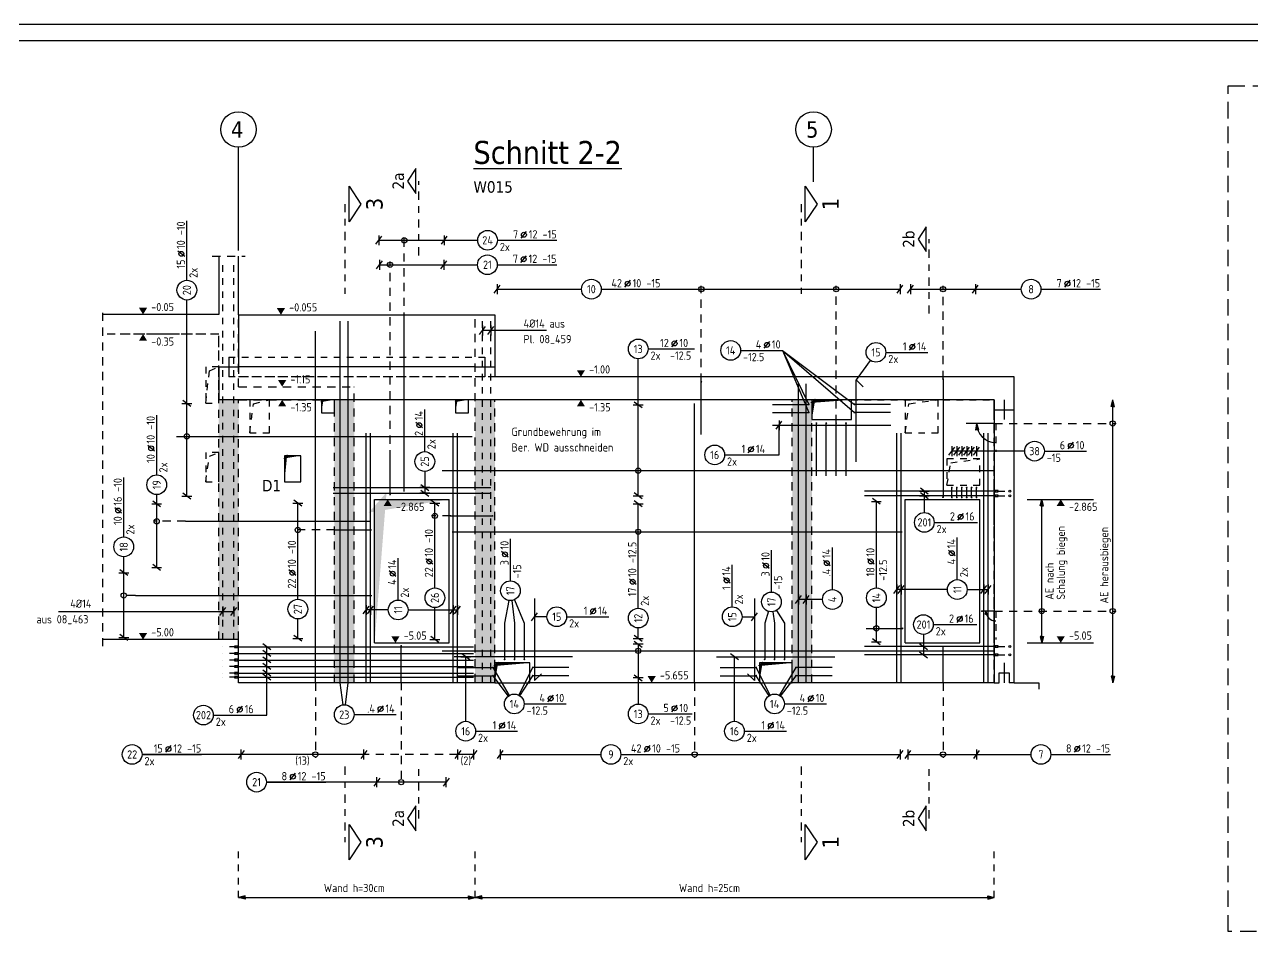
# Model space of a CAD drawing. Extents: x 40 to 124, y 46.1 to 91.4.
# Drawn here: x 70.02 to 88.71, y 74.3 to 88.1 of the extents above; entities that cross this region are included whole.
import ezdxf
from ezdxf.enums import TextEntityAlignment as Align

# ---------------------------------------------------------------- set-up
doc = ezdxf.new("R2010")
doc.units = 0
doc.header["$LTSCALE"] = 0.5
for name, pattern in [('AUSGEZOGEN', [1000.01, 1000, 0.01]), ('DASHDOTSMALL', [1.05, 0.5, -0.25, 0.05, -0.25]), ('DOT', [0.175, 0.05, -0.125]), ('GESTRICHELT2', [0.375, 0.25, -0.125]), ('HIDDEN', [0.375, 0.25, -0.125]), ('HIDDEN2', [0.187, 0.125, -0.062]), ('HIDDEN4', [0.12, 0.02, -0.1]), ('STRICHLINIE', [0.75, 0.5, -0.25]), ('STRICHPUNKT', [1, 0.5, -0.25, 0, -0.25]), ('STRICHPUNKT2', [0.55, 0.25, -0.125, 0.05, -0.125]), ('VERDECKT', [0.375, 0.25, -0.125])]:
    doc.linetypes.add(name, pattern=pattern)
for name, color, linetype in [('ACHSEN', 7, 'Continuous'), ('AFB', 7, 'Continuous'), ('AFU', 7, 'Continuous'), ('BETON', 7, 'Continuous'), ('DETAIL', 7, 'Continuous'), ('DRUEBER', 7, 'Continuous'), ('Fugenband', 7, 'Continuous'), ('grau_dunkel', 7, 'Continuous'), ('grau_mittel', 7, 'Continuous'), ('HILFE', 7, 'Continuous'), ('koten', 7, 'Continuous'), ('RAHMEN', 7, 'Continuous'), ('RND', 7, 'Continuous'), ('SCHNITTE', 7, 'STRICHPUNKT'), ('SFP_Achsen', 7, 'Continuous'), ('TEXT', 7, 'Continuous'), ('VERDECKT', 7, 'Continuous'), ('WBZ', 7, 'Continuous')]:
    doc.layers.add(name, color=color, linetype=linetype)
doc.styles.add('helv', font='tahoma.ttf')
doc.styles.add('txt', font='isocp.shx')
doc.linetypes.add('AFU_50K', pattern='A,0.15,["/",Standard,S=0.2,R=0,X=-0.01,Y=-0.1],0.07,["/",Standard,S=0.2,R=0,X=-0.01,Y=-0.1],0.15', length=0.37)
doc.linetypes.add('AFU_50L', pattern='A,0.75,["/",Standard,S=0.2,R=0,X=-0.01,Y=-0.1],0.07,["/",Standard,S=0.2,R=0,X=-0.01,Y=-0.1],0.75', length=1.57)
doc.linetypes.add('AFU_50M', pattern='A,0.45,["/",Standard,S=0.2,R=0,X=-0.01,Y=-0.1],0.07,["/",Standard,S=0.2,R=0,X=-0.01,Y=-0.1],0.45', length=0.97)

# ---------------------------------------------------------------- blocks, each defined once
blk = doc.blocks.new('DINA0')
at = {"layer": 'RAHMEN'}
blk.add_line((118.9, 84.1), (0, 84.1), dxfattribs=at)
at = {"layer": 'RAHMEN', "color": 5}
blk.add_line((118.4, 83.6), (2, 83.6), dxfattribs=at)
blk = doc.blocks.new('OKRD_O')
at = {"color": 0, "linetype": 'ByBlock'}
blk.add_solid([(-0.125, 0.202), (0.125, 0.202), (0, 0)], dxfattribs=at)
at = {"color": 0, "linetype": 'ByBlock', "style": 'txt'}
blk.add_attdef('OKRD', (0.25, 0.1), '', height=0.25, dxfattribs=at)
blk = doc.blocks.new('OKRD_U')
at = {"color": 0, "linetype": 'ByBlock'}
blk.add_solid([(-0.125, -0.202), (0.125, -0.202), (0, 0)], dxfattribs=at)
at = {"color": 0, "linetype": 'ByBlock', "style": 'txt'}
blk.add_attdef('OKRD', (0.25, -0.35), '', height=0.25, dxfattribs=at)
blk = doc.blocks.new('Pfeillinie')
at = {"layer": 'TEXT', "linetype": 'Continuous'}
blk.add_hatch(color=7, dxfattribs=at).paths.add_polyline_path([(0, 0), (-0.8, 0.2), (-0.8, 0), (-0.8, -0.2)])
at = {"layer": 'TEXT', "color": 7, "linetype": 'Continuous'}
for p, q in [((-0.8, 0), (-0.8, 0.2)), ((-0.8, 0.2), (0, 0)), ((-0.8, 0), (-0.8, -0.2)), ((-0.8, -0.2), (0, 0))]:
    blk.add_line(p, q, dxfattribs=at)
blk = doc.blocks.new('RND_LEI')
at = {"layer": 'RND', "color": 7, "linetype": 'Continuous'}
blk.add_line((1.022, 0.066), (1.19, 0.27), dxfattribs=at)
for centre, radius in [((0, 0), 0.3), ((1.106, 0.168), 0.075)]:
    blk.add_circle(centre, radius, dxfattribs=at)
at = {"layer": 'RND', "color": 7, "linetype": 'Continuous', "style": 'txt'}
blk.add_attdef('POSL', text='', height=0.25, dxfattribs=at).set_placement((0, 0), align=Align.MIDDLE)
blk.add_attdef('ANZ', text='', height=0.25, dxfattribs=at).set_placement((0.931, 0.057), align=Align.RIGHT)
for tag, p in [('DUM', (1.253, 0.057)), ('ABSTD', (1.674, 0.057)), ('POSTXT', (0.374, -0.327))]:
    blk.add_attdef(tag, p, '', height=0.25, dxfattribs=at)
blk = doc.blocks.new('lei_gre')
at = {"layer": 'RND', "color": 7, "linetype": 'Continuous'}
for p, q in [((-0.09, -0.12), (0.09, 0.12)), ((0, 0.15), (0, -0.15))]:
    blk.add_line(p, q, dxfattribs=at)
blk = doc.blocks.new('SCHN-2')
at = {"layer": 'SCHNITTE', "color": 6, "linetype": 'Continuous'}
blk.add_lwpolyline([(0.378, 0.088), (0, 0.34), (-0.378, 0.088)], close=True, dxfattribs=at)
at = {"layer": 'SCHNITTE', "color": 1, "linetype": 'DASHDOTSMALL', "style": 'helv'}
blk.add_attdef('SCHN-2', text='', height=0.35, dxfattribs=at).set_placement((0, 0.45), align=Align.CENTER)
blk = doc.blocks.new('SCHN-1')
at = {"layer": 'SCHNITTE', "color": 5, "linetype": 'Continuous'}
blk.add_lwpolyline([(0.54, 0.125), (0, 0.485), (-0.54, 0.125)], close=True, dxfattribs=at)
at = {"layer": 'SCHNITTE', "color": 6, "linetype": 'Continuous', "style": 'helv'}
blk.add_attdef('SCHN-1', text='', height=0.5, dxfattribs=at).set_placement((0, 0.635), align=Align.CENTER)

msp = doc.modelspace()

# ---------------------------------------------------------------- hatches: boundary and pattern name
at = {"layer": 'grau_mittel'}
for points in [[(72.9803, 78.7419), (73.2803, 78.7419), (73.2803, 82.3919), (72.9803, 82.3919), (72.9803, 82.3419)], [(75.0403, 82.3919), (74.7403, 82.3919), (74.7403, 82.1919), (74.7403, 78.0869), (75.0403, 78.0869)], [(77.1803, 82.3919), (76.8803, 82.3919), (76.8803, 78.0869), (77.1803, 78.0869), (77.1803, 78.3869)], [(82.0053, 82.0919), (82.0053, 82.3919), (81.7053, 82.3919), (81.7053, 78.0869), (82.0053, 78.0869)]]:
    msp.add_hatch(color=61, dxfattribs=at).paths.add_polyline_path(points)

# ---------------------------------------------------------------- linework, layer by layer
at = {"layer": 'ACHSEN', "color": 140, "linetype": 'AUSGEZOGEN'}
for p, q in [((73.2803, 84.6652), (73.2803, 86.2364)), ((82.0303, 85.7098), (82.0303, 86.2364))]:
    msp.add_line(p, q, dxfattribs=at)
at = {"layer": 'AFB', "color": 1, "linetype": 'AUSGEZOGEN'}
for p, q in [((73.1303, 83.0419), (73.1303, 82.7419)), ((77.0303, 83.0419), (77.0303, 82.7419)), ((84.9303, 82.3919), (84.9303, 82.0919))]:
    msp.add_line(p, q, dxfattribs=at)
at = {"layer": 'AFU', "color": 8, "linetype": 'AFU_50L'}
for p, q in [((73.2803, 83.6869), (73.2803, 82.8919)), ((76.8803, 82.8919), (73.2803, 82.8919)), ((74.5403, 82.3919), (72.9803, 82.3919)), ((76.5803, 82.3919), (74.7403, 82.3919)), ((82.0053, 82.3919), (76.7803, 82.3919)), ((84.7803, 82.3919), (82.6053, 82.3919)), ((84.7803, 82.2419), (84.7803, 82.3919)), ((84.7803, 82.3919), (84.7803, 78.0869)), ((73.2803, 78.7419), (71.2155, 78.7419)), ((73.2803, 78.0869), (73.2803, 78.7419)), ((77.1803, 78.0869), (73.2803, 78.0869)), ((81.2053, 78.0869), (77.7103, 78.0869)), ((84.7803, 78.0869), (81.7053, 78.0869))]:
    msp.add_line(p, q, dxfattribs=at)
at = {"layer": 'AFU', "color": 8, "linetype": 'AFU_50M'}
for p, q in [((72.9803, 82.8919), (73.2803, 82.8919)), ((76.8803, 82.8919), (77.1803, 82.8919)), ((84.7803, 82.2419), (85.0803, 82.2419))]:
    msp.add_line(p, q, dxfattribs=at)
at = {"layer": 'AFU', "color": 8, "linetype": 'AFU_50K'}
msp.add_line((72.9803, 82.8919), (72.9803, 82.3919), dxfattribs=at)
at = {"layer": 'AFU', "color": 1, "linetype": 'AUSGEZOGEN'}
msp.add_line((84.9303, 78.3869), (84.9303, 78.0869), dxfattribs=at)
at = {"layer": 'AFU', "color": 8, "linetype": 'AUSGEZOGEN'}
for p, q in [((84.8553, 78.0869), (84.8553, 78.2369)), ((84.8553, 78.2369), (85.0053, 78.2369)), ((85.0053, 78.2369), (85.0053, 78.0869)), ((84.7803, 78.0869), (84.8553, 78.0869)), ((85.0803, 78.0869), (85.0053, 78.0869))]:
    msp.add_line(p, q, dxfattribs=at)
at = {"layer": 'BETON', "color": 6, "linetype": 'AUSGEZOGEN'}
for p, q in [((72.9803, 84.5795), (72.9803, 83.6919)), ((73.2803, 83.6869), (73.2803, 84.5795)), ((72.9803, 83.6919), (71.2155, 83.6919)), ((73.2803, 83.6869), (77.1803, 83.6869)), ((77.1803, 83.6869), (77.1803, 82.7419)), ((85.0803, 82.7419), (77.1803, 82.7419)), ((85.0803, 78.0869), (85.0803, 82.7419)), ((75.3503, 78.6919), (75.3503, 80.8769)), ((75.3503, 80.8769), (76.4853, 80.8769)), ((76.4853, 78.6919), (76.4853, 80.8769)), ((83.4253, 78.6919), (83.4253, 80.8769)), ((83.4253, 80.8769), (84.5603, 80.8769)), ((84.5603, 78.6919), (84.5603, 80.8769)), ((75.3503, 78.6919), (76.4853, 78.6919)), ((83.4253, 78.6919), (84.5603, 78.6919)), ((85.0803, 78.0869), (85.4603, 78.0869)), ((85.4603, 78.0869), (85.4603, 77.9869))]:
    msp.add_line(p, q, dxfattribs=at)
for points in [[(74.5403, 82.3919), (74.5403, 82.1919), (74.7403, 82.1919), (74.7403, 82.3919)], [(76.5803, 82.3919), (76.5803, 82.1919), (76.7803, 82.1919), (76.7803, 82.3919)], [(82.0053, 82.3919), (82.0053, 82.0919), (82.6053, 82.0919), (82.6053, 82.3919)], [(73.9803, 81.5419), (73.9803, 81.1419), (74.2303, 81.1419), (74.2303, 81.5419)], [(77.1803, 78.3869), (77.1803, 78.0869), (77.7103, 78.0869), (77.7103, 78.3869)], [(81.2053, 78.3869), (81.2053, 78.0869), (81.7053, 78.0869), (81.7053, 78.3869)]]:
    msp.add_lwpolyline(points, close=True, dxfattribs=at)
at = {"layer": 'DETAIL', "color": 102, "linetype": 'STRICHLINIE'}
msp.add_lwpolyline([(94.7707, 87.17), (94.7707, 74.3006), (88.3408, 74.3006), (88.3408, 87.17)], close=True, dxfattribs=at)
at = {"layer": 'DRUEBER', "color": 7, "linetype": 'DOT'}
for p, q in [((73.2803, 83.6869), (73.2803, 82.7419)), ((72.9803, 83.3919), (71.2155, 83.3919)), ((72.9803, 82.3919), (72.9803, 83.3919)), ((77.1803, 82.7419), (73.2803, 82.7419)), ((74.5403, 82.3919), (72.9803, 82.3919)), ((76.5803, 82.3919), (74.7403, 82.3919)), ((82.0053, 82.3919), (76.7803, 82.3919)), ((82.6053, 82.3919), (84.7803, 82.3919)), ((84.7803, 78.0869), (84.7803, 82.3919))]:
    msp.add_line(p, q, dxfattribs=at)
at = {"layer": 'Fugenband', "color": 102, "linetype": 'HIDDEN4'}
for p, q in [((73.1303, 83.0419), (77.0303, 83.0419)), ((77.0303, 82.7419), (73.1303, 82.7419))]:
    msp.add_line(p, q, dxfattribs=at)
at = {"layer": 'grau_dunkel', "color": 21}
for points in [[(74.5403, 82.1919, 0, 0.0326, 0), (74.5565, 82.3906, 0, 0, 0), (74.5416, 82.3757, 0.0326, 0, 0), (74.7403, 82.3919, 0, 0, 0)], [(76.5803, 82.1919, 0, 0.0326, 0), (76.5965, 82.3906, 0, 0, 0), (76.5816, 82.3757, 0.0326, 0, 0), (76.7803, 82.3919, 0, 0, 0)], [(82.0053, 82.0919, 0, 0.0489, 0), (82.0297, 82.39, 0, 0, 0), (82.0061, 82.3692, 0.0456, 0, 0), (82.6053, 82.3919, 0, 0, 0)], [(73.9803, 81.1419, 0, 0.0386, 0), (73.9996, 81.541, 0, 0, 0), (73.9819, 81.5216, 0.0408, 0, 0), (74.2303, 81.5419, 0, 0, 0)], [(75.3503, 78.6919, 0, 0.1728, 0), (75.4366, 80.8735, 0, 0, 0), (75.3578, 80.7847, 0.1851, 0, 0), (76.4853, 80.8769, 0, 0, 0)], [(77.1803, 78.0869, 0, 0.0489, 0), (77.2047, 78.385, 0, 0, 0), (77.1813, 78.364, 0.046, 0, 0), (77.7103, 78.3869, 0, 0, 0)], [(81.2053, 78.0869, 0, 0.0489, 0), (81.2297, 78.385, 0, 0, 0), (81.2064, 78.3639, 0.0462, 0, 0), (81.7053, 78.3869, 0, 0, 0)]]:
    msp.add_lwpolyline(points, format="xyseb", dxfattribs=at)
at = {"layer": 'HILFE', "color": 102, "linetype": 'HIDDEN'}
for p, q in [((72.8803, 84.5795), (73.3803, 84.5795)), ((71.2155, 78.6419), (71.2155, 83.7919))]:
    msp.add_line(p, q, dxfattribs=at)
at = {"layer": 'HILFE', "color": 102, "linetype": 'AUSGEZOGEN'}
for p, q in [((77.9667, 83.4473), (76.9916, 83.4473)), ((85.2789, 80.8769), (86.2894, 80.8769)), ((70.5407, 79.1698), (73.21, 79.1698)), ((85.2789, 78.6919), (86.2894, 78.6919))]:
    msp.add_line(p, q, dxfattribs=at)
for points in [[(84.7803, 80.9909), (84.8413, 80.9909), (84.8413, 81.0129), (84.7803, 81.0129)], [(84.7803, 80.9209), (84.8413, 80.9209), (84.8413, 80.9429), (84.7803, 80.9429)], [(73.2193, 78.6209), (73.2803, 78.6209), (73.2803, 78.6429), (73.2193, 78.6429)], [(73.2193, 78.5209), (73.2803, 78.5209), (73.2803, 78.5429), (73.2193, 78.5429)], [(84.7803, 78.6259), (84.8413, 78.6259), (84.8413, 78.6479), (84.7803, 78.6479)], [(84.7803, 78.5009), (84.8413, 78.5009), (84.8413, 78.5229), (84.7803, 78.5229)], [(73.2193, 78.4209), (73.2803, 78.4209), (73.2803, 78.4429), (73.2193, 78.4429)], [(73.2193, 78.3209), (73.2803, 78.3209), (73.2803, 78.3429), (73.2193, 78.3429)], [(73.2193, 78.2209), (73.2803, 78.2209), (73.2803, 78.2429), (73.2193, 78.2429)], [(73.2193, 78.1609), (73.2803, 78.1609), (73.2803, 78.1829), (73.2193, 78.1829)]]:
    msp.add_lwpolyline(points, close=True, dxfattribs=at)
at = {"layer": 'RND', "color": 7, "linetype": 'AUSGEZOGEN'}
for p, q in [((72.4936, 84.2113), (72.4936, 85.1176)), ((75.4142, 84.8204), (76.4113, 84.8204)), ((76.4113, 84.8204), (76.9193, 84.8204)), ((77.2193, 84.8204), (78.1255, 84.8204)), ((75.4234, 84.4475), (76.4051, 84.4475)), ((76.4051, 84.4475), (76.9165, 84.4475)), ((77.2165, 84.4475), (78.1227, 84.4475)), ((72.4936, 82.3363), (72.4936, 83.9113)), ((77.2142, 84.0762), (78.4994, 84.0762)), ((78.7994, 84.0762), (83.3457, 84.0762)), ((83.5055, 84.0762), (84.492, 84.0762)), ((84.492, 84.0762), (85.1903, 84.0762)), ((85.4903, 84.0762), (86.3966, 84.0762)), ((79.512, 83.1664), (80.2181, 83.1664)), ((79.362, 82.3135), (79.362, 83.0164)), ((80.9191, 83.1438), (81.5591, 83.1438)), ((83.1301, 83.1148), (83.7701, 83.1148)), ((72.4936, 80.9268), (72.4936, 82.3363)), ((76.1148, 81.603), (76.1148, 82.243)), ((79.362, 80.932), (79.362, 82.3135)), ((72.0347, 81.2498), (72.0347, 82.156)), ((80.676, 81.5538), (81.5046, 81.5538)), ((85.5428, 81.6108), (86.1828, 81.6108)), ((71.5333, 80.3046), (71.5333, 81.2108)), ((72.0347, 80.8067), (72.0347, 80.9498)), ((72.0347, 79.8408), (72.0347, 80.8067)), ((74.1828, 79.357), (74.1828, 80.8197)), ((76.2676, 79.5287), (76.2676, 80.8201)), ((79.362, 79.2199), (79.362, 80.8103)), ((82.986, 79.5291), (82.986, 80.8466)), ((83.8659, 80.5267), (84.5259, 80.5267)), ((77.4181, 79.637), (77.4181, 80.277)), ((84.2177, 79.6549), (84.2177, 80.2949)), ((71.5333, 79.7608), (71.5333, 80.0046)), ((75.7089, 79.3436), (75.7089, 79.9836)), ((81.3896, 79.4658), (81.3896, 80.1058)), ((82.3164, 79.503), (82.3164, 80.143)), ((80.7925, 79.2406), (80.7925, 79.8806)), ((71.5333, 78.7731), (71.5333, 79.7608)), ((76.2676, 78.7441), (76.2676, 79.2287)), ((82.986, 78.7088), (82.986, 79.2291)), ((74.1828, 78.7618), (74.1828, 79.057)), ((78.273, 79.0906), (78.913, 79.0906)), ((79.362, 78.7591), (79.362, 78.9199)), ((83.8522, 78.9718), (84.5122, 78.9718)), ((79.362, 78.6718), (79.362, 78.162)), ((79.362, 78.162), (79.362, 77.7618)), ((77.6266, 77.7632), (78.2666, 77.7632)), ((81.5866, 77.7632), (82.2266, 77.7632)), ((72.8966, 77.5934), (73.7101, 77.5934)), ((75.0386, 77.6015), (75.6786, 77.6015)), ((79.512, 77.6118), (80.1836, 77.6118)), ((76.8873, 77.3488), (77.5273, 77.3488)), ((80.9767, 77.3488), (81.6167, 77.3488)), ((73.3197, 76.9944), (71.8113, 76.9944)), ((71.8113, 76.9944), (72.7176, 76.9944)), ((75.1861, 76.9944), (73.3197, 76.9944)), ((76.8599, 76.9944), (76.6177, 76.9944)), ((77.2633, 76.995), (78.7969, 76.995)), ((79.0969, 76.995), (83.3468, 76.995)), ((83.4668, 76.995), (84.512, 76.995)), ((84.512, 76.995), (85.3403, 76.995)), ((85.6403, 76.995), (86.5466, 76.995)), ((75.3841, 76.573), (73.704, 76.573)), ((73.704, 76.573), (74.6103, 76.573)), ((76.4393, 76.573), (75.3841, 76.573))]:
    msp.add_line(p, q, dxfattribs=at)
at = {"layer": 'RND', "color": 102, "linetype": 'VERDECKT'}
for p, q in [((75.8021, 83.5953), (75.8021, 84.8704)), ((75.5862, 81.4989), (75.5862, 84.4975)), ((80.3214, 82.6665), (80.3214, 84.1262)), ((82.3739, 82.0372), (82.3739, 84.1262)), ((84.0002, 82.7099), (84.0002, 84.1262)), ((84.7803, 82.0324), (86.6322, 82.0324)), ((72.4727, 80.5435), (71.9847, 80.5435)), ((76.5073, 80.6252), (76.2176, 80.6252)), ((74.7459, 80.4119), (74.1328, 80.4119)), ((71.7098, 79.4144), (71.4833, 79.4144)), ((84.7803, 79.1758), (86.6322, 79.1758)), ((74.45, 78.0869), (74.45, 76.9444)), ((75.756, 78.0962), (75.756, 76.523)), ((80.2208, 78.0869), (80.2208, 76.945)), ((84.0002, 78.0869), (84.0002, 76.945))]:
    msp.add_line(p, q, dxfattribs=at)
at = {"layer": 'RND', "color": 102, "linetype": 'AUSGEZOGEN'}
for p, q in [((81.5591, 83.1438), (82.653, 82.3232)), ((81.5591, 83.1438), (82.653, 82.1982)), ((81.5591, 83.1438), (81.9576, 82.3232)), ((81.5591, 83.1438), (81.9576, 82.1982)), ((82.8927, 82.9928), (82.6806, 82.6966)), ((81.5046, 81.5538), (81.5046, 82.0048)), ((85.2428, 81.6108), (84.1353, 81.6108)), ((76.1148, 81.303), (76.1148, 80.9708)), ((83.7159, 80.6767), (83.7159, 81.0019)), ((84.0677, 79.5049), (83.2988, 79.5049)), ((84.3677, 79.5049), (84.6868, 79.5049)), ((77.3915, 79.3394), (77.3289, 78.9917)), ((77.4364, 79.3382), (77.4789, 78.9917)), ((77.4769, 79.349), (77.6289, 78.9917)), ((82.1664, 79.353), (81.8, 79.353)), ((75.5589, 79.1936), (75.2238, 79.1936)), ((75.8589, 79.1936), (76.6118, 79.1936)), ((77.973, 79.0906), (77.7856, 79.0906)), ((80.9425, 79.0906), (81.13, 79.0906)), ((81.3442, 79.1729), (81.2867, 78.9917)), ((81.4112, 79.1674), (81.4367, 78.9917)), ((81.4676, 79.1877), (81.5867, 78.9917)), ((83.7022, 78.8218), (83.7022, 78.5119)), ((73.7101, 77.5934), (73.7101, 78.6319)), ((76.7373, 77.4988), (76.7373, 78.4808)), ((80.8267, 77.4988), (80.8267, 78.4808)), ((77.4029, 77.8925), (77.1523, 78.3182)), ((77.5463, 77.8972), (77.758, 78.3182)), ((81.3692, 77.8972), (81.1576, 78.3182)), ((81.5127, 77.8925), (81.7632, 78.3182)), ((77.3882, 77.8827), (77.1523, 78.1932)), ((77.5606, 77.889), (77.758, 78.1932)), ((81.3549, 77.889), (81.1576, 78.1932)), ((81.5273, 77.8827), (81.7632, 78.1932)), ((74.8703, 77.7504), (74.829, 78.0869)), ((74.9067, 77.7504), (74.9475, 78.0869))]:
    msp.add_line(p, q, dxfattribs=at)
at = {"layer": 'RND', "color": 7, "linetype": 'VERDECKT'}
msp.add_line((76.6177, 76.9944), (75.1861, 76.9944), dxfattribs=at)
at = {"layer": 'RND', "color": 1, "linetype": 'HIDDEN2'}
for points in [[(73.0422, 78.7419), (73.0422, 84.4419)], [(73.21, 78.7419), (73.21, 84.4419)], [(76.9916, 78.0869), (76.9916, 83.5869)], [(77.1205, 78.0869), (77.1205, 83.5869)], [(84.8025, 82.0324), (84.8025, 81.6024)], [(84.8025, 79.1758), (84.8025, 78.7458)], [(73.2433, 78.6319), (73.0419, 78.6319)], [(73.2433, 78.5319), (73.0419, 78.5319)], [(73.2433, 78.4319), (73.0419, 78.4319)], [(73.2433, 78.3319), (73.0419, 78.3319)], [(73.2433, 78.2319), (73.0419, 78.2319)], [(73.2433, 78.1719), (73.0419, 78.1719)]]:
    msp.add_lwpolyline(points, dxfattribs=at)
at = {"layer": 'RND', "color": 1, "linetype": 'AUSGEZOGEN'}
for points in [[(74.829, 78.0869), (74.829, 83.5869)], [(74.9475, 78.0869), (74.9475, 83.5869)], [(75.8021, 80.9953), (75.8021, 83.5953)], [(74.45, 78.0869), (74.45, 83.4369)], [(80.3214, 81.8665), (80.3214, 82.6665)], [(81.8, 78.0869), (81.8, 82.6369)], [(81.9188, 78.0869), (81.9188, 82.6369)], [(82.6806, 81.4466), (82.6806, 82.6966), (82.7867, 82.5905)], [(84.0002, 82.7099), (84.0002, 80.9099)], [(80.2208, 78.0869), (80.2208, 82.3369)], [(81.4076, 82.3232), (81.9576, 82.3232)], [(83.203, 82.3232), (82.653, 82.3232)], [(81.4076, 82.1982), (81.9576, 82.1982)], [(82.0739, 81.2372), (82.0739, 82.0372)], [(82.2239, 81.2372), (82.2239, 82.0372)], [(82.3739, 81.2372), (82.3739, 82.0372)], [(82.5239, 81.2372), (82.5239, 82.0372)], [(83.203, 82.1982), (82.653, 82.1982)], [(84.7803, 82.0324), (84.3503, 82.0324)], [(75.2238, 78.0869), (75.2238, 81.8869)], [(75.2892, 78.0869), (75.2892, 81.8869)], [(76.5463, 78.0869), (76.5463, 81.8869)], [(76.6118, 78.0869), (76.6118, 81.8869)], [(81.4053, 82.0048), (83.2053, 82.0048)], [(83.2988, 78.0869), (83.2988, 81.8869)], [(83.3642, 78.0869), (83.3642, 81.8869)], [(84.6213, 78.0869), (84.6213, 81.8869)], [(84.6868, 78.0869), (84.6868, 81.8869)], [(72.3356, 81.8358), (76.8356, 81.8358)], [(75.5862, 80.9489), (75.5862, 81.4989)], [(76.3803, 81.3148), (84.7803, 81.3148)], [(74.7178, 81.0566), (77.1178, 81.0566)], [(74.7178, 80.9708), (77.1178, 80.9708)], [(84.8043, 81.0019), (82.8043, 81.0019)], [(84.8043, 80.9319), (82.8043, 80.9319)], [(84.1353, 80.9058), (84.1353, 81.0558)], [(84.2103, 80.9058), (84.2103, 81.0558)], [(84.2853, 80.9058), (84.2853, 81.0558)], [(84.3603, 80.9058), (84.3603, 81.0558)], [(84.4353, 80.9058), (84.4353, 81.0558)], [(84.5103, 80.9058), (84.5103, 81.0558)], [(72.4727, 80.5435), (75.2727, 80.5435)], [(76.5073, 80.6252), (77.1473, 80.6252)], [(74.7459, 80.4119), (75.2959, 80.4119)], [(76.5293, 80.3835), (83.3793, 80.3835)], [(71.7098, 79.4144), (75.3098, 79.4144)], [(77.7856, 79.3678), (77.7856, 78.1178), (77.8917, 78.2239)], [(81.13, 79.3678), (81.13, 78.1178), (81.0239, 78.2239)], [(84.7803, 79.1758), (84.5922, 79.1758)], [(77.3289, 78.9917), (77.3289, 78.4417)], [(77.4789, 78.9917), (77.4789, 78.4417)], [(77.6289, 78.9917), (77.6289, 78.4417)], [(81.2867, 78.9917), (81.2867, 78.4417)], [(81.4367, 78.9917), (81.4367, 78.4417)], [(81.5867, 78.9917), (81.5867, 78.4417)], [(82.8327, 78.9132), (83.3827, 78.9132)], [(73.2563, 78.6319), (76.8563, 78.6319)], [(73.2563, 78.5319), (76.8563, 78.5319)], [(75.756, 78.0962), (75.756, 78.6462)], [(76.3803, 78.572), (84.7803, 78.572)], [(78.3603, 78.4808), (76.5603, 78.4808)], [(80.5553, 78.4808), (82.3553, 78.4808)], [(84.8043, 78.6369), (82.8043, 78.6369)], [(84.8043, 78.5119), (82.8043, 78.5119)], [(84.0002, 78.0869), (84.0002, 78.6369)], [(73.2563, 78.4319), (76.8563, 78.4319)], [(73.2563, 78.3319), (76.8563, 78.3319)], [(76.6023, 78.3182), (77.1523, 78.3182)], [(78.308, 78.3182), (77.758, 78.3182)], [(80.6076, 78.3182), (81.1576, 78.3182)], [(82.3132, 78.3182), (81.7632, 78.3182)], [(73.2563, 78.2319), (76.8563, 78.2319)], [(73.2563, 78.1719), (76.8563, 78.1719)], [(76.6023, 78.1932), (77.1523, 78.1932)], [(78.308, 78.1932), (77.758, 78.1932)], [(80.6076, 78.1932), (81.1576, 78.1932)], [(82.3132, 78.1932), (81.7632, 78.1932)]]:
    msp.add_lwpolyline(points, dxfattribs=at)
at = {"layer": 'RND', "color": 7, "linetype": 'AUSGEZOGEN'}
for points, const_width in [([(80.3144, 82.6665, -1), (80.3284, 82.6665, -1)], 0.014), ([(83.9932, 82.7099, -1), (84.0072, 82.7099, -1)], 0.014), ([(81.9506, 82.3232, 1), (81.9646, 82.3232, 1)], 0.014), ([(81.9506, 82.1982, 1), (81.9646, 82.1982, 1)], 0.014), ([(82.66, 82.3232, -1), (82.646, 82.3232, -1)], 0.014), ([(82.66, 82.1982, -1), (82.646, 82.1982, -1)], 0.014), ([(82.0669, 82.0372, -1), (82.0809, 82.0372, -1)], 0.014), ([(82.2169, 82.0372, -1), (82.2309, 82.0372, -1)], 0.014), ([(82.3669, 82.0372, -1), (82.3809, 82.0372, -1)], 0.014), ([(82.5169, 82.0372, -1), (82.5309, 82.0372, -1)], 0.014), ([(75.58, 80.9489, 1), (75.5925, 80.9489, 1)], 0.0125), ([(83.9932, 80.9099, -1), (84.0072, 80.9099, -1)], 0.014), ([(84.1283, 81.0558, -1), (84.1423, 81.0558, -1)], 0.014), ([(84.1283, 80.9058, -1), (84.1423, 80.9058, -1)], 0.014), ([(84.2033, 81.0558, -1), (84.2173, 81.0558, -1)], 0.014), ([(84.2033, 80.9058, -1), (84.2173, 80.9058, -1)], 0.014), ([(84.2783, 81.0558, -1), (84.2923, 81.0558, -1)], 0.014), ([(84.2783, 80.9058, -1), (84.2923, 80.9058, -1)], 0.014), ([(84.3533, 81.0558, -1), (84.3673, 81.0558, -1)], 0.014), ([(84.3533, 80.9058, -1), (84.3673, 80.9058, -1)], 0.014), ([(84.4283, 81.0558, -1), (84.4423, 81.0558, -1)], 0.014), ([(84.4283, 80.9058, -1), (84.4423, 80.9058, -1)], 0.014), ([(84.5033, 81.0558, -1), (84.5173, 81.0558, -1)], 0.014), ([(84.5033, 80.9058, -1), (84.5173, 80.9058, -1)], 0.014), ([(76.5011, 80.6252, 1), (76.5136, 80.6252, 1)], 0.0125), ([(77.1411, 80.6252, 1), (77.1536, 80.6252, 1)], 0.0125), ([(75.2896, 80.4119, 1), (75.3021, 80.4119, 1)], 0.0125), ([(84.5852, 79.1758, 1), (84.5992, 79.1758, 1)], 0.014), ([(83.3757, 78.9132, 1), (83.3897, 78.9132, 1)], 0.014), ([(75.749, 78.6462, 1), (75.763, 78.6462, 1)], 0.014), ([(83.9932, 78.6369, 1), (84.0072, 78.6369, 1)], 0.014), ([(77.1453, 78.3182, 1), (77.1593, 78.3182, 1)], 0.014), ([(77.3219, 78.4417, 1), (77.3359, 78.4417, 1)], 0.014), ([(77.4719, 78.4417, 1), (77.4859, 78.4417, 1)], 0.014), ([(77.6219, 78.4417, 1), (77.6359, 78.4417, 1)], 0.014), ([(77.765, 78.3182, -1), (77.751, 78.3182, -1)], 0.014), ([(81.1506, 78.3182, 1), (81.1646, 78.3182, 1)], 0.014), ([(81.2937, 78.4417, -1), (81.2797, 78.4417, -1)], 0.014), ([(81.4437, 78.4417, -1), (81.4297, 78.4417, -1)], 0.014), ([(81.5937, 78.4417, -1), (81.5797, 78.4417, -1)], 0.014), ([(81.7702, 78.3182, -1), (81.7562, 78.3182, -1)], 0.014), ([(77.1453, 78.1932, 1), (77.1593, 78.1932, 1)], 0.014), ([(77.765, 78.1932, -1), (77.751, 78.1932, -1)], 0.014), ([(81.1506, 78.1932, 1), (81.1646, 78.1932, 1)], 0.014), ([(81.7702, 78.1932, -1), (81.7562, 78.1932, -1)], 0.014)]:
    msp.add_lwpolyline(points, format="xyb", close=True, dxfattribs=dict(at, const_width=const_width))
at = {"layer": 'RND', "color": 102, "linetype": 'AUSGEZOGEN'}
for points in [[(86.5822, 78.0869), (86.5822, 82.3919)], [(85.5031, 78.6919), (85.5031, 80.8769)], [(73.2803, 74.8173), (76.8803, 74.8173)], [(76.8803, 74.8173), (84.7803, 74.8173)]]:
    msp.add_lwpolyline(points, dxfattribs=at)
at = {"layer": 'RND', "color": 1, "linetype": 'GESTRICHELT2'}
for points in [[(84.8173, 81.0019), (85.0173, 81.0019)], [(84.8173, 80.9319), (85.0173, 80.9319)], [(84.8173, 78.6369), (85.0173, 78.6369)], [(84.8173, 78.5119), (85.0173, 78.5119)]]:
    msp.add_lwpolyline(points, dxfattribs=at)
at = {"layer": 'RND', "color": 7, "linetype": 'AUSGEZOGEN'}
for centre, radius in [((75.8021, 84.8204), 0.04), ((75.5862, 84.4475), 0.04), ((80.3214, 84.0762), 0.04), ((82.3739, 84.0762), 0.04), ((84.0002, 84.0762), 0.04), ((86.5822, 82.0324), 0.04), ((72.4936, 81.8358), 0.04), ((79.362, 81.3148), 0.04), ((85.0173, 81.0019), 0.014), ((85.0173, 80.9319), 0.014), ((72.0347, 80.5435), 0.04), ((76.2676, 80.6252), 0.04), ((74.1828, 80.4119), 0.04), ((79.362, 80.3835), 0.04), ((71.5333, 79.4144), 0.04), ((85.5031, 79.1758), 0.04), ((86.5822, 79.1758), 0.04), ((82.986, 78.9132), 0.04), ((79.362, 78.572), 0.04), ((85.0173, 78.6369), 0.014), ((85.0173, 78.5119), 0.014), ((74.45, 76.9944), 0.04), ((80.2208, 76.995), 0.04), ((84.0002, 76.995), 0.04), ((75.756, 76.573), 0.04)]:
    msp.add_circle(centre, radius, dxfattribs=at)
at = {"layer": 'RND', "color": 102, "linetype": 'AUSGEZOGEN'}
for centre, radius in [((84.8025, 82.0324), 0.2901), ((84.8025, 79.1758), 0.1492)]:
    msp.add_arc(centre, radius, 180, 270, dxfattribs=at)
at = {"layer": 'SCHNITTE', "color": 6, "linetype": 'STRICHPUNKT2'}
for p, q in [((76.0224, 84.5883), (76.0224, 85.7222)), ((83.7899, 83.7036), (83.7899, 84.8375)), ((76.0224, 76.0211), (76.0224, 76.801)), ((83.7899, 76.0211), (83.7899, 76.801))]:
    msp.add_line(p, q, dxfattribs=at)
at = {"layer": 'SCHNITTE', "color": 5, "linetype": 'STRICHPUNKT2'}
for p, q in [((74.9, 85.3724), (74.9, 84.007)), ((81.8409, 85.3724), (81.8409, 84.007)), ((74.9, 76.8097), (74.9, 75.6589)), ((81.8409, 76.8097), (81.8409, 75.6589))]:
    msp.add_line(p, q, dxfattribs=at)
at = {"layer": 'SFP_Achsen', "color": 7, "linetype": 'AUSGEZOGEN'}
for centre in [(73.2803, 86.5069), (82.0303, 86.5069)]:
    msp.add_circle(centre, 0.2705, dxfattribs=at)
at = {"layer": 'TEXT', "color": 7, "linetype": 'HIDDEN4'}
for p, q in [((73.2803, 74.8173), (73.2803, 75.5772)), ((76.8803, 74.8173), (76.8803, 75.5772)), ((84.7803, 74.8173), (84.7803, 75.5772))]:
    msp.add_line(p, q, dxfattribs=at)
at = {"layer": 'VERDECKT', "color": 7, "linetype": 'VERDECKT'}
for p, q in [((73.2803, 82.5919), (73.2803, 83.6869)), ((76.8803, 78.0948), (76.8803, 83.6869)), ((72.9803, 83.3919), (71.2155, 83.3919)), ((72.9803, 78.7419), (72.9803, 83.3919)), ((75.0403, 78.0869), (75.0403, 82.5919)), ((73.2803, 78.7419), (73.2803, 82.3919)), ((77.1803, 78.0869), (77.1803, 82.3919)), ((81.7053, 82.3919), (77.1803, 82.3919)), ((81.7053, 78.0869), (81.7053, 82.3919)), ((84.7803, 82.3919), (82.6053, 82.3919)), ((84.7803, 78.0869), (84.7803, 82.3919)), ((74.7403, 78.0869), (74.7403, 82.1919)), ((82.0053, 78.0869), (82.0053, 82.0919))]:
    msp.add_line(p, q, dxfattribs=at)
at = {"layer": 'VERDECKT', "color": 7, "linetype": 'HIDDEN'}
for p, q in [((73.2803, 82.5919), (75.0403, 82.5919)), ((73.2803, 82.3919), (74.5403, 82.3919))]:
    msp.add_line(p, q, dxfattribs=at)
at = {"layer": 'WBZ', "color": 102, "linetype": 'HIDDEN2'}
for p, q in [((72.7803, 82.3419), (72.8374, 82.8335)), ((72.8374, 82.8335), (72.9803, 82.8919)), ((73.4503, 81.8919), (73.5074, 82.3335)), ((73.5074, 82.3335), (73.7503, 82.3919)), ((83.4253, 81.8919), (83.4824, 82.3335)), ((83.4824, 82.3335), (83.9253, 82.3919)), ((72.7803, 81.1419), (72.8374, 81.5335)), ((72.8374, 81.5335), (72.9803, 81.5919)), ((84.1174, 81.4335), (84.5603, 81.4919)), ((84.0603, 81.0919), (84.1174, 81.4335))]:
    msp.add_line(p, q, dxfattribs=at)
for points in [[(72.7803, 82.3419), (72.9803, 82.3419), (72.9803, 82.8919), (72.7803, 82.8919)], [(73.4503, 81.8919), (73.7503, 81.8919), (73.7503, 82.3919), (73.4503, 82.3919)], [(83.4253, 81.8919), (83.9253, 81.8919), (83.9253, 82.3919), (83.4253, 82.3919)], [(72.7803, 81.1419), (72.9803, 81.1419), (72.9803, 81.5919), (72.7803, 81.5919)], [(84.0603, 81.0919), (84.5603, 81.0919), (84.5603, 81.4919), (84.0603, 81.4919)]]:
    msp.add_lwpolyline(points, close=True, dxfattribs=at)

# ---------------------------------------------------------------- block references
at = {"layer": 'koten', "color": 7, "linetype": 'AUSGEZOGEN', "xscale": 0.5, "yscale": 0.5, "zscale": 0.5}
for name, p, values in [('OKRD_O', (71.827, 83.6919), {'OKRD': '-0.05'}), ('OKRD_O', (73.9253, 83.6869), {'OKRD': '-0.055'}), ('OKRD_U', (71.827, 83.3919), {'OKRD': '-0.35'}), ('OKRD_O', (78.49, 82.7419), {'OKRD': '-1.00'}), ('OKRD_O', (73.944, 82.5919), {'OKRD': '-1.15'}), ('OKRD_U', (73.944, 82.3919), {'OKRD': '-1.35'}), ('OKRD_U', (78.49, 82.3919), {'OKRD': '-1.35'}), ('OKRD_O', (71.827, 78.7419), {'OKRD': '-5.00'}), ('OKRD_O', (79.5668, 78.0869), {'OKRD': '-5.655'})]:
    msp.add_blockref(name, p, dxfattribs=at).add_auto_attribs(values)
at = {"layer": 'koten', "color": 7, "linetype": 'AFU_50L', "xscale": 0.5, "yscale": 0.5, "zscale": 0.5}
for name, p, values in [('OKRD_U', (75.5499, 80.8769), {'OKRD': '-2.865'}), ('OKRD_U', (85.7914, 80.8769), {'OKRD': '-2.865'}), ('OKRD_O', (75.6678, 78.6919), {'OKRD': '-5.05'}), ('OKRD_O', (85.7914, 78.6919), {'OKRD': '-5.05'})]:
    msp.add_blockref(name, p, dxfattribs=at).add_auto_attribs(values)
at = {"layer": 'RAHMEN', "color": 7, "linetype": 'AUSGEZOGEN', "xscale": 0.5, "yscale": 0.5, "zscale": 0.5}
msp.add_blockref('DINA0', (39.9553, 46.0537), dxfattribs=at)
at = {"layer": 'RND', "color": 7, "linetype": 'AUSGEZOGEN', "xscale": 0.5, "yscale": 0.5, "zscale": 0.5, "rotation": 90}
for p, values in [((72.4936, 84.0613), {'POSL': '20', 'DUM': '10', 'ANZ': '15', 'ABSTD': '-10', 'POSTXT': '2x'}), ((76.1148, 81.453), {'POSL': '25', 'DUM': '14', 'ANZ': '2', 'POSTXT': '2x'}), ((72.0347, 81.0998), {'POSL': '19', 'DUM': '10', 'ANZ': '10', 'ABSTD': '-10', 'POSTXT': '2x'}), ((71.5333, 80.1546), {'POSL': '18', 'DUM': '16', 'ANZ': '10', 'ABSTD': '-10', 'POSTXT': '2x'}), ((76.2676, 79.3787), {'POSL': '26', 'DUM': '10', 'ANZ': '22', 'ABSTD': '-10'}), ((74.1828, 79.207), {'POSL': '27', 'DUM': '10', 'ANZ': '22', 'ABSTD': '-10'}), ((77.4181, 79.487), {'POSL': '17', 'DUM': '10', 'ANZ': '3', 'POSTXT': '-15'}), ((79.362, 79.0699), {'POSL': '12', 'DUM': '10', 'ANZ': '17', 'ABSTD': '-12.5', 'POSTXT': '2x'}), ((84.2177, 79.5049), {'POSL': '11', 'DUM': '14', 'ANZ': '4', 'POSTXT': '2x'}), ((81.3896, 79.3158), {'POSL': '17', 'DUM': '10', 'ANZ': '3', 'POSTXT': '-15'}), ((82.3164, 79.353), {'POSL': '4', 'DUM': '14', 'ANZ': '.4'}), ((82.986, 79.3791), {'POSL': '14', 'DUM': '10', 'ANZ': '18', 'POSTXT': ' -12.5'}), ((75.7089, 79.1936), {'POSL': '11', 'DUM': '14', 'ANZ': '4', 'POSTXT': '2x'}), ((80.7925, 79.0906), {'POSL': '15', 'DUM': '14', 'ANZ': '1', 'POSTXT': '2x'})]:
    msp.add_blockref('RND_LEI', p, dxfattribs=at).add_auto_attribs(values)
at = {"layer": 'RND', "color": 7, "linetype": 'AUSGEZOGEN', "xscale": 0.5, "yscale": 0.5, "zscale": 0.5}
for p in [(75.4142, 84.8204), (76.4113, 84.8204), (75.4234, 84.4475), (76.4051, 84.4475), (77.2142, 84.0762), (83.3457, 84.0762), (83.5055, 84.0762), (84.492, 84.0762), (76.9916, 83.4473), (77.1205, 83.4473), (81.5046, 82.0048), (84.1353, 81.6108), (84.2103, 81.6108), (84.2853, 81.6108), (84.3603, 81.6108), (84.4353, 81.6108), (84.5103, 81.6108), (81.8, 79.353), (81.9188, 79.353), (73.0422, 79.1698), (73.21, 79.1698), (77.2633, 76.995), (83.3468, 76.995), (83.4668, 76.995), (84.512, 76.995)]:
    msp.add_blockref('lei_gre', p, dxfattribs=at)
for p, values in [((77.0693, 84.8204), {'POSL': '24', 'DUM': '12', 'ANZ': '7', 'ABSTD': '-15', 'POSTXT': '2x'}), ((77.0665, 84.4475), {'POSL': '21', 'DUM': '12', 'ANZ': '7', 'ABSTD': '-15'}), ((78.6494, 84.0762), {'POSL': '10', 'DUM': '10', 'ANZ': '42', 'ABSTD': '-15'}), ((85.3403, 84.0762), {'POSL': '8', 'DUM': '12', 'ANZ': '7', 'ABSTD': '-15'}), ((79.362, 83.1664), {'POSL': '13', 'DUM': '10', 'ANZ': '12', 'POSTXT': '2x  -12.5'}), ((80.7691, 83.1438), {'POSL': '14', 'DUM': '10', 'ANZ': '4', 'POSTXT': '-12.5'}), ((82.9801, 83.1148), {'POSL': '15', 'DUM': '14', 'ANZ': '1', 'POSTXT': '2x'}), ((80.526, 81.5538), {'POSL': '16', 'DUM': '14', 'ANZ': '1', 'POSTXT': '2x'}), ((85.3928, 81.6108), {'POSL': '38', 'DUM': '10', 'ANZ': '6', 'POSTXT': '-15'}), ((83.7159, 80.5267), {'POSL': '201', 'DUM': '16', 'ANZ': '2', 'POSTXT': '2x'}), ((78.123, 79.0906), {'POSL': '15', 'DUM': '14', 'ANZ': '1', 'POSTXT': '2x'}), ((83.7022, 78.9718), {'POSL': '201', 'DUM': '16', 'ANZ': '2', 'POSTXT': '2x'}), ((77.4766, 77.7632), {'POSL': '14', 'DUM': '10', 'ANZ': '4', 'POSTXT': '-12.5'}), ((81.4366, 77.7632), {'POSL': '14', 'DUM': '10', 'ANZ': '4', 'POSTXT': '-12.5'}), ((72.7466, 77.5934), {'POSL': '202', 'DUM': '16', 'ANZ': '6', 'POSTXT': '2x'}), ((74.8886, 77.6015), {'POSL': '23', 'DUM': '14', 'ANZ': '.4'}), ((79.362, 77.6118), {'POSL': '13', 'DUM': '10', 'ANZ': '5', 'POSTXT': '2x  -12.5'}), ((76.7373, 77.3488), {'POSL': '16', 'DUM': '14', 'ANZ': '1', 'POSTXT': '2x'}), ((80.8267, 77.3488), {'POSL': '16', 'DUM': '14', 'ANZ': '1', 'POSTXT': '2x'}), ((71.6613, 76.9944), {'POSL': '22', 'DUM': '12', 'ANZ': '15', 'ABSTD': '-15', 'POSTXT': '2x'}), ((78.9469, 76.995), {'POSL': '9', 'DUM': '10', 'ANZ': '42', 'ABSTD': '-15', 'POSTXT': '2x'}), ((85.4903, 76.995), {'POSL': '7', 'DUM': '12', 'ANZ': '8', 'ABSTD': '-15'}), ((73.554, 76.573), {'POSL': '21', 'DUM': '12', 'ANZ': '8', 'ABSTD': '-15'})]:
    msp.add_blockref('RND_LEI', p, dxfattribs=at).add_auto_attribs(values)
for p, rotation in [((72.4936, 82.3363), 90), ((79.362, 82.3135), 90), ((72.4936, 80.9268), 90), ((79.362, 80.932), 90), ((72.0347, 80.8067), 90), ((74.1828, 80.8197), 90), ((76.2676, 80.8201), 90), ((79.362, 80.8103), 90), ((82.986, 80.8466), 90), ((71.5333, 79.7608), 90), ((72.0347, 79.8408), 90), ((71.5333, 78.7731), 90), ((74.1828, 78.7618), 90), ((76.2676, 78.7441), 90), ((79.362, 78.7591), 90), ((79.362, 78.6718), 270), ((82.986, 78.7088), 90), ((79.362, 78.162), 270), ((73.3197, 76.9944), 180), ((75.1861, 76.9944), 180), ((76.6177, 76.9944), 180), ((76.8599, 76.9944), 180), ((75.3841, 76.573), 180), ((76.4393, 76.573), 180)]:
    msp.add_blockref('lei_gre', p, dxfattribs=dict(at, rotation=rotation))
at = {"layer": 'RND', "color": 102, "linetype": 'AUSGEZOGEN'}
for name, p, xscale, yscale, zscale, rotation in [('Pfeillinie', (86.5822, 82.3919), 0.125, 0.125, 0.125, 89.99999999999808), ('Pfeillinie', (84.5124, 82.0324), 0.125, 0.125, 0.125, 95.94522179338036), ('lei_gre', (76.1148, 81.0566), 0.5, 0.5, 0.5, 270), ('lei_gre', (76.1148, 80.9708), 0.5, 0.5, 0.5, 270), ('lei_gre', (83.7159, 81.0019), 0.5, 0.5, 0.5, 90), ('lei_gre', (83.7159, 80.9319), 0.5, 0.5, 0.5, 90), ('Pfeillinie', (85.5031, 80.8769), 0.125, 0.125, 0.125, 89.99999999999912), ('Pfeillinie', (84.6533, 79.1758), 0.06429776017250066, 0.06429776017250066, 0.06429776017250066, 95.94522179338036), ('lei_gre', (73.7101, 78.6319), 0.5, 0.5, 0.5, 90), ('lei_gre', (83.7022, 78.6369), 0.5, 0.5, 0.5, 270), ('Pfeillinie', (85.5031, 78.6919), 0.125, 0.125, 0.125, 269.9999999999993), ('lei_gre', (73.7101, 78.5319), 0.5, 0.5, 0.5, 90), ('lei_gre', (73.7101, 78.4319), 0.5, 0.5, 0.5, 90), ('lei_gre', (76.7373, 78.4808), 0.5, 0.5, 0.5, 90.00000000000001), ('lei_gre', (80.8267, 78.4808), 0.5, 0.5, 0.5, 90), ('lei_gre', (83.7022, 78.5119), 0.5, 0.5, 0.5, 270), ('lei_gre', (73.7101, 78.3319), 0.5, 0.5, 0.5, 90), ('lei_gre', (73.7101, 78.2319), 0.5, 0.5, 0.5, 90), ('lei_gre', (73.7101, 78.1719), 0.5, 0.5, 0.5, 90), ('Pfeillinie', (86.5822, 78.0869), 0.125, 0.125, 0.125, 269.9999999999981), ('Pfeillinie', (73.2803, 74.8173), 0.125, 0.125, 0.125, 180), ('Pfeillinie', (76.8803, 74.8173), 0.125, 0.125, 0.125, 180.0000000000007)]:
    msp.add_blockref(name, p, dxfattribs=dict(at, xscale=xscale, yscale=yscale, zscale=zscale, rotation=rotation))
for name, p, xscale, yscale, zscale in [('lei_gre', (83.2988, 79.5049), 0.5, 0.5, 0.5), ('lei_gre', (83.3642, 79.5049), 0.5, 0.5, 0.5), ('lei_gre', (84.6213, 79.5049), 0.5, 0.5, 0.5), ('lei_gre', (84.6868, 79.5049), 0.5, 0.5, 0.5), ('lei_gre', (75.2238, 79.1936), 0.5, 0.5, 0.5), ('lei_gre', (75.2892, 79.1936), 0.5, 0.5, 0.5), ('lei_gre', (76.5463, 79.1936), 0.5, 0.5, 0.5), ('lei_gre', (76.6118, 79.1936), 0.5, 0.5, 0.5), ('lei_gre', (77.7856, 79.0906), 0.5, 0.5, 0.5), ('lei_gre', (81.13, 79.0906), 0.5, 0.5, 0.5), ('Pfeillinie', (76.8803, 74.8173), 0.125, 0.125, 0.125), ('Pfeillinie', (84.7803, 74.8173), 0.125, 0.125, 0.125)]:
    msp.add_blockref(name, p, dxfattribs=dict(at, xscale=xscale, yscale=yscale, zscale=zscale))
at = {"layer": 'SCHNITTE', "color": 6, "linetype": 'STRICHPUNKT2', "xscale": 0.5, "yscale": 0.5, "zscale": 0.5, "rotation": 90}
for p, values in [((76.0224, 85.7222), {'SCHN-2': '2a'}), ((83.7899, 84.8375), {'SCHN-2': '2b'}), ((76.0224, 76.0211), {'SCHN-2': '2a'}), ((83.7899, 76.0211), {'SCHN-2': '2b'})]:
    msp.add_blockref('SCHN-2', p, dxfattribs=at).add_auto_attribs(values)
at = {"layer": 'SCHNITTE', "color": 5, "linetype": 'STRICHPUNKT2'}
ref = msp.add_blockref('SCHN-1', (74.9, 85.3724), dxfattribs=dict(at, xscale=-0.5, yscale=0.5, zscale=0.5, rotation=270))
ref.add_attrib('SCHN-1', '3', dxfattribs={"color": 6, "linetype": 'Continuous', "height": 0.25, "rotation": 90, "style": 'helv'}).set_placement((75.4728, 85.3724), align=Align.CENTER)
ref = msp.add_blockref('SCHN-1', (81.8409, 85.3724), dxfattribs=dict(at, xscale=-0.5, yscale=0.5, zscale=0.5, rotation=270))
ref.add_attrib('SCHN-1', '1', dxfattribs={"color": 6, "linetype": 'Continuous', "height": 0.25, "rotation": 90, "style": 'helv'}).set_placement((82.4138, 85.3724), align=Align.CENTER)
ref = msp.add_blockref('SCHN-1', (74.9, 75.6589), dxfattribs=dict(at, xscale=-0.5, yscale=0.5, zscale=0.5, rotation=270))
ref.add_attrib('SCHN-1', '3', dxfattribs={"color": 6, "linetype": 'Continuous', "height": 0.25, "rotation": 90, "style": 'helv'}).set_placement((75.4728, 75.6589), align=Align.CENTER)
ref = msp.add_blockref('SCHN-1', (81.8409, 75.6589), dxfattribs=dict(at, xscale=-0.5, yscale=0.5, zscale=0.5, rotation=270))
ref.add_attrib('SCHN-1', '1', dxfattribs={"color": 6, "linetype": 'Continuous', "height": 0.25, "rotation": 90, "style": 'helv'}).set_placement((82.4138, 75.6589), align=Align.CENTER)

# ---------------------------------------------------------------- texts
at = {"layer": 'RND', "color": 7, "linetype": 'AUSGEZOGEN', "style": 'txt'}
for s, p in [('(13)', (74.2529, 76.9019)), ('(2)', (76.7388, 76.9019))]:
    msp.add_text(s, height=0.125, dxfattribs=at).set_placement(p, align=Align.MIDDLE)
at = {"layer": 'SFP_Achsen', "color": 6, "linetype": 'AUSGEZOGEN', "style": 'helv'}
for s, p in [('4', (73.1662, 86.3825)), ('5', (81.9162, 86.3825))]:
    msp.add_text(s, height=0.25, dxfattribs=at).set_placement(p)
at = {"layer": 'TEXT', "color": 5, "linetype": 'AUSGEZOGEN', "style": 'helv'}
msp.add_text('%%uSchnitt 2-2', height=0.35, dxfattribs=at).set_placement((76.8553, 85.9825))
at = {"layer": 'TEXT', "color": 1, "linetype": 'AUSGEZOGEN', "style": 'helv'}
for s, p in [('W015', (76.8553, 85.545)), ('D1', (73.637, 80.9988))]:
    msp.add_text(s, height=0.175, dxfattribs=at).set_placement(p)
at = {"layer": 'TEXT', "color": 7, "linetype": 'AUSGEZOGEN', "style": 'txt'}
for s, p in [('4%%C14 aus', (77.6176, 83.4907)), ('Pl. 08_459', (77.6176, 83.2532)), ('Grundbewehrung im ', (77.4339, 81.8428)), ('Ber. WD ausschneiden', (77.4339, 81.6053)), ('4%%C14', (70.7196, 79.2268)), ('aus 08_463', (70.2049, 78.9893)), ('Wand h=30cm', (74.5786, 74.8999)), ('Wand h=25cm', (79.9816, 74.8999))]:
    msp.add_text(s, height=0.125, dxfattribs=at).set_placement(p)
at = {"layer": 'TEXT', "color": 7, "linetype": 'HIDDEN2', "style": 'txt'}
for s, p in [('Schalung biegen', (85.8551, 79.3494)), ('AE herausbiegen', (86.5145, 79.2916)), ('AE nach ', (85.6829, 79.3494))]:
    msp.add_text(s, height=0.125, rotation=90, dxfattribs=at).set_placement(p)

doc.saveas('drawing.dxf')
